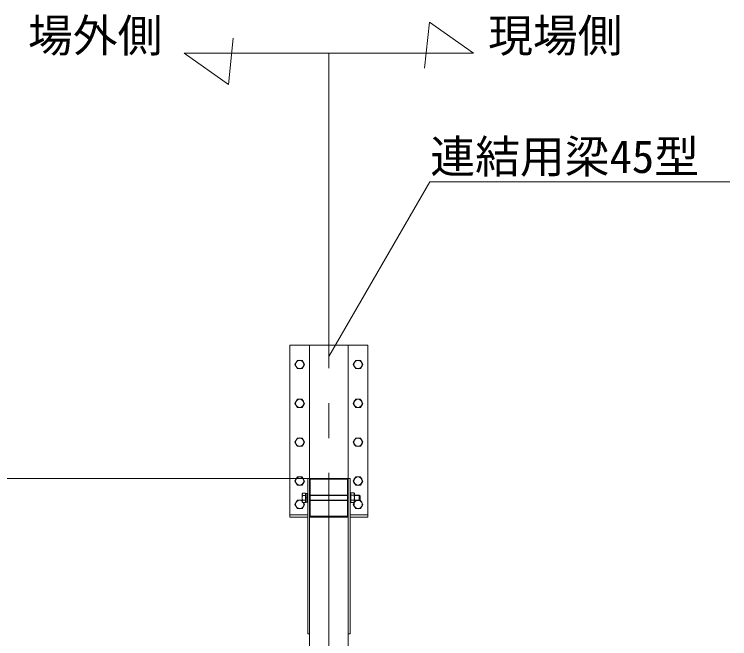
# Model space of a CAD drawing. Units: millimetres, scale not verified. Extents: x -12090 to 12090, y -18325 to 18325.
# Drawn here: x 5331 to 7171, y -10246 to -8639 of the extents above; entities that cross this region are included whole.
import ezdxf
from ezdxf.enums import TextEntityAlignment as Align

# ---------------------------------------------------------------- set-up
doc = ezdxf.new("R2010")
doc.units = ezdxf.units.MM
doc.header["$LTSCALE"] = 90
doc.linetypes.add('CHAIN2', pattern=[12, 9, -1, 1, -1])
for name, color, linetype, lineweight in [('0-6_ﾎﾞﾙﾄ類', 134, 'Continuous', 18), ('0-B_寸法', 134, 'Continuous', 18), ('1-6_通芯', 134, 'CHAIN2', 18), ('1-A_標準柱', 134, 'Continuous', 18), ('1-B_文字', 134, 'Continuous', 18), ('1-D_連結用梁45', 134, 'Continuous', 18)]:
    doc.layers.add(name, color=color, linetype=linetype, lineweight=lineweight)
doc.styles.add('ＭＳ ゴシック', font='')
doc.styles.get('ＭＳ ゴシック').set_extended_font_data('MS Gothic')

msp = doc.modelspace()

# ---------------------------------------------------------------- linework, layer by layer
at = {"layer": '0-6_ﾎﾞﾙﾄ類'}
for p, q in [((6071, -9872.5), (6072.63, -9870.88)), ((6072.63, -9876.94), (6080, -9876.94)), ((6092.11, -9876), (6187.51, -9876)), ((6092.11, -9877.2), (6187.51, -9877.2)), ((6203.98, -9876.62), (6196.61, -9876.62)), ((6205.61, -9872.18), (6203.98, -9870.55)), ((6205.61, -9872.18), (6205.61, -9893.18)), ((6205.61, -9876), (6218.01, -9876)), ((6205.61, -9877.2), (6219.21, -9877.2)), ((6218.01, -9876), (6218.01, -9890)), ((6218.01, -9876), (6220.01, -9878)), ((6220.01, -9878), (6220.01, -9888)), ((6072.63, -9889.07), (6080, -9889.07)), ((6080, -9883), (6083.01, -9882.2)), ((6080, -9883.8), (6083.01, -9883)), ((6092.11, -9888.8), (6187.51, -9888.8)), ((6092.11, -9890), (6187.51, -9890)), ((6203.98, -9888.74), (6196.61, -9888.74)), ((6205.61, -9893.18), (6203.98, -9894.81)), ((6205.61, -9888.8), (6219.21, -9888.8)), ((6205.61, -9890), (6218.01, -9890)), ((6218.01, -9890), (6220.01, -9888))]:
    msp.add_line(p, q, dxfattribs=at)
for points in [[(6058.75, -9529.5), (6052.68, -9540), (6058.75, -9550.5), (6070.87, -9550.5), (6076.94, -9540), (6070.87, -9529.5)], [(6208.75, -9529.5), (6202.68, -9540), (6208.75, -9550.5), (6220.87, -9550.5), (6226.93, -9540), (6220.87, -9529.5)], [(6058.75, -9629.5), (6052.68, -9640), (6058.75, -9650.5), (6070.87, -9650.5), (6076.94, -9640), (6070.87, -9629.5)], [(6208.75, -9629.5), (6202.68, -9640), (6208.75, -9650.5), (6220.87, -9650.5), (6226.93, -9640), (6220.87, -9629.5)], [(6058.75, -9729.5), (6052.68, -9740), (6058.75, -9750.5), (6070.87, -9750.5), (6076.94, -9740), (6070.87, -9729.5)], [(6208.75, -9729.5), (6202.68, -9740), (6208.75, -9750.5), (6220.87, -9750.5), (6226.93, -9740), (6220.87, -9729.5)], [(6058.75, -9829.5), (6052.68, -9840), (6058.75, -9850.5), (6070.87, -9850.5), (6076.94, -9840), (6070.87, -9829.5)], [(6208.75, -9829.5), (6202.68, -9840), (6208.75, -9850.5), (6220.87, -9850.5), (6226.93, -9840), (6220.87, -9829.5)], [(6083.01, -9894.35), (6083.01, -9871.65), (6080, -9871.65), (6080, -9894.35)], [(6083.01, -9894), (6083.01, -9872), (6085.31, -9872), (6085.31, -9894)], [(6196.61, -9871.68), (6196.61, -9893.68), (6194.3, -9893.68), (6194.3, -9871.68)]]:
    msp.add_lwpolyline(points, close=True, dxfattribs=at)
for points in [[(6071, -9872.5), (6071, -9893.5), (6072.63, -9895.12)], [(6072.63, -9895.12), (6080, -9895.12), (6080, -9870.88), (6072.63, -9870.88)], [(6203.98, -9894.81), (6196.61, -9894.81), (6196.61, -9870.55), (6203.98, -9870.55)], [(6071, -9889.74), (6070.87, -9889.5), (6058.75, -9889.5), (6052.68, -9900), (6058.75, -9910.5), (6070.87, -9910.5), (6076.94, -9900), (6074.12, -9895.12)], [(6208.45, -9890), (6202.68, -9900), (6208.75, -9910.5), (6220.87, -9910.5), (6226.93, -9900), (6220.87, -9889.5), (6218.51, -9889.5)]]:
    msp.add_lwpolyline(points, dxfattribs=at)
for centre in [(6064.8, -9540), (6214.81, -9540), (6064.8, -9640), (6214.81, -9640), (6064.8, -9740), (6214.81, -9740), (6064.8, -9840), (6214.81, -9840)]:
    msp.add_circle(centre, 10.5, dxfattribs=at)
for centre, radius, start, end in [((6064.8, -9540), 11, 72.659, 107.341), ((6214.81, -9540), 11, 72.659, 107.341), ((6064.8, -9540), 11, 132.659, 167.341), ((6064.8, -9540), 11, 192.659, 227.341), ((6064.8, -9540), 11, 12.659, 47.341), ((6064.8, -9540), 11, 312.659, 347.341), ((6214.81, -9540), 11, 132.659, 167.341), ((6214.81, -9540), 11, 192.659, 227.341), ((6214.81, -9540), 11, 12.659, 47.341), ((6214.81, -9540), 11, 312.659, 347.341), ((6064.8, -9540), 11, 252.659, 287.341), ((6214.81, -9540), 11, 252.659, 287.341), ((6064.8, -9640), 11, 132.659, 167.341), ((6064.8, -9640), 11, 72.659, 107.341), ((6064.8, -9640), 11, 12.659, 47.341), ((6214.81, -9640), 11, 132.659, 167.341), ((6214.81, -9640), 11, 72.659, 107.341), ((6214.81, -9640), 11, 12.659, 47.341), ((6064.8, -9640), 11, 192.659, 227.341), ((6064.8, -9640), 11, 252.659, 287.341), ((6064.8, -9640), 11, 312.659, 347.341), ((6214.81, -9640), 11, 192.659, 227.341), ((6214.81, -9640), 11, 252.659, 287.341), ((6214.81, -9640), 11, 312.659, 347.341), ((6064.8, -9740), 11, 132.659, 167.341), ((6064.8, -9740), 11, 72.659, 107.341), ((6064.8, -9740), 11, 12.659, 47.341), ((6214.81, -9740), 11, 132.659, 167.341), ((6214.81, -9740), 11, 72.659, 107.341), ((6214.81, -9740), 11, 12.659, 47.341), ((6064.8, -9740), 11, 192.659, 227.341), ((6064.8, -9740), 11, 252.659, 287.341), ((6064.8, -9740), 11, 312.659, 347.341), ((6214.81, -9740), 11, 192.659, 227.341), ((6214.81, -9740), 11, 252.659, 287.341), ((6214.81, -9740), 11, 312.659, 347.341), ((6064.8, -9840), 11, 132.659, 167.341), ((6064.8, -9840), 11, 192.659, 227.341), ((6064.8, -9840), 11, 72.659, 107.341), ((6064.8, -9840), 11, 12.659, 47.341), ((6064.8, -9840), 11, 312.659, 347.341), ((6214.81, -9840), 11, 132.659, 167.341), ((6214.81, -9840), 11, 192.659, 227.341), ((6214.81, -9840), 11, 72.659, 107.341), ((6214.81, -9840), 11, 12.659, 47.341), ((6214.81, -9840), 11, 312.659, 347.341), ((6064.8, -9840), 11, 252.659, 287.341), ((6214.81, -9840), 11, 252.659, 287.341), ((6083.13, -9883), 12.12, 150, 210), ((6075.67, -9873.91), 4.28, 135, 225), ((6200.95, -9873.59), 4.28, 315, 45), ((6193.49, -9882.68), 12.12, 330, 30), ((6064.8, -9900), 11, 132.659, 167.341), ((6064.8, -9900), 10.5, 53.809, 27.668), ((6064.8, -9900), 11, 72.659, 107.341), ((6075.67, -9892.09), 4.28, 135, 225), ((6064.8, -9900), 11, 12.659, 26.311), ((6200.95, -9891.77), 4.28, 315, 45), ((6214.81, -9900), 11, 132.659, 167.341), ((6214.81, -9900), 10.5, 107.753, 72.256), ((6214.81, -9900), 11, 12.659, 47.341), ((6064.8, -9900), 11, 192.659, 227.341), ((6064.8, -9900), 11, 252.659, 287.341), ((6064.8, -9900), 11, 312.659, 347.341), ((6214.81, -9900), 11, 192.659, 227.341), ((6214.81, -9900), 11, 252.659, 287.341), ((6214.81, -9900), 11, 312.659, 347.341)]:
    msp.add_arc(centre, radius, start, end, dxfattribs=at)
at = {"layer": '0-B_寸法'}
msp.add_line((6084.31, -9833), (4602.81, -9833), dxfattribs=at)
at = {"layer": '1-6_通芯'}
msp.add_line((6139.81, -8739.16), (6139.81, -15845), dxfattribs=at)
at = {"layer": '1-A_標準柱'}
for points in [[(6085.31, -9833), (6089.81, -9833), (6089.81, -10233), (6085.31, -10233)], [(6194.3, -9833), (6189.8, -9833), (6189.8, -10233), (6194.3, -10233)]]:
    msp.add_lwpolyline(points, close=True, dxfattribs=at)
msp.add_lwpolyline([(6189.8, -10283), (6189.8, -9933), (6089.81, -9933), (6089.81, -10278.04)], dxfattribs=at)
at = {"layer": '1-B_文字'}
msp.add_line((6399.58, -9070.14), (7170.63, -9070.14), dxfattribs=at)
for points in [[(6511.75, -8739.16), (6398.23, -8659.06), (6385.73, -8777.87)], [(6511.75, -8739.16), (5767.87, -8739.16), (5881.39, -8819.25), (5893.89, -8700.44)], [(6139.81, -9519.32), (6399.14, -9070.14), (6399.58, -9070.14)]]:
    msp.add_lwpolyline(points, dxfattribs=at)
at = {"layer": '1-D_連結用梁45'}
for p, q in [((6089.81, -9835.3), (6089.81, -9930.7)), ((6187.51, -9833), (6092.11, -9833)), ((6189.8, -9930.7), (6189.8, -9835.3)), ((6089.81, -9933), (6089.81, -9927)), ((6089.81, -9933), (6189.8, -9933)), ((6092.11, -9933), (6187.51, -9933)), ((6189.8, -9933), (6189.8, -9927))]:
    msp.add_line(p, q, dxfattribs=at)
for points in [[(6194.3, -9933), (6239.81, -9933), (6239.81, -9490), (6039.81, -9490), (6039.81, -9933), (6085.31, -9933)], [(6085.31, -9927), (6039.81, -9927), (6039.81, -9933), (6085.31, -9933)], [(6194.3, -9927), (6239.81, -9927), (6239.81, -9933), (6194.3, -9933)]]:
    msp.add_lwpolyline(points, dxfattribs=at)
for points in [[(6089.81, -9490), (6189.8, -9490), (6189.8, -9833), (6089.81, -9833)], [(6092.11, -9930.7), (6187.51, -9930.7), (6187.51, -9835.3), (6092.11, -9835.3)]]:
    msp.add_lwpolyline(points, close=True, dxfattribs=at)
for centre, start, end in [((6092.11, -9835.3), 90, 180), ((6187.51, -9835.3), 0, 90), ((6092.11, -9930.7), 180, 270), ((6187.51, -9930.7), 270, 360)]:
    msp.add_arc(centre, 2.3, start, end, dxfattribs=at)

# ---------------------------------------------------------------- texts
at = {"layer": '1-B_文字', "style": 'ＭＳ ゴシック'}
for s, p in [('場外側', (5365.95, -8761.07)), ('現場側', (6549.34, -8761.07)), ('連結用梁45型', (6400.77, -9072.49))]:
    msp.add_text(s, height=84.46, dxfattribs=at).set_placement(p, align=Align.BOTTOM_LEFT)

doc.saveas('drawing.dxf')
